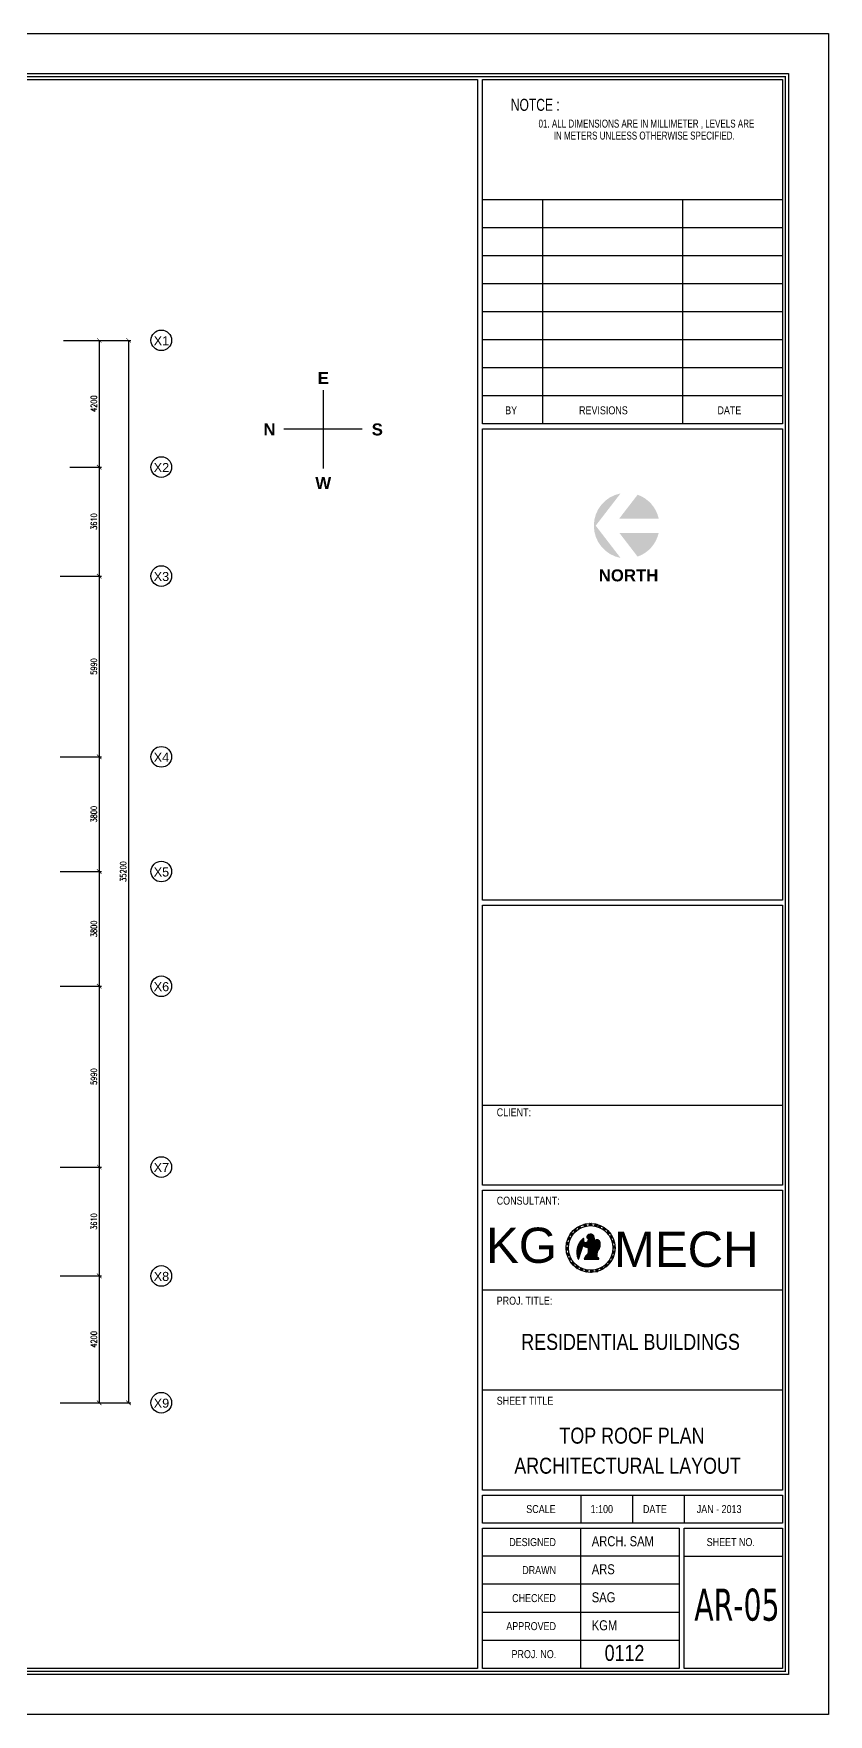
# Model space of a CAD drawing. Header units: millimetres. Extents: x -1288794 to 2153086, y -2701644 to -1428868.
# Drawn here: x 1852777 to 1879121, y -1518905 to -1463218 of the extents above; entities that cross this region are included whole.
import ezdxf
from ezdxf.enums import TextEntityAlignment as Align

# ---------------------------------------------------------------- set-up
doc = ezdxf.new("R2010")
doc.units = ezdxf.units.MM
doc.header["$LTSCALE"] = 100
doc.header["$PDMODE"] = 34
for name, color, linetype in [('A-ANNO-DIMS', 1, 'Continuous'), ('A-ANNO-SYMB', 33, 'Continuous'), ('A-ANNO-TEXT', 8, 'Continuous'), ('LOGO LINE', 7, 'Continuous'), ('LOGO1LINE', 7, 'Continuous'), ('LOGOHATCH02', 8, 'Continuous'), ('TEXT', 4, 'Continuous'), ('TEXTO', 140, 'Continuous')]:
    doc.layers.add(name, color=color, linetype=linetype)
doc.styles.add('ISTILO', font='sanss___.ttf', dxfattribs={"width": 0.8, "height": 400})
doc.styles.add('MKL', font='swisse.ttf')
doc.styles.add('ROMANS', font='romans.shx', dxfattribs={"width": 0.8})
doc.styles.add('SANSSERIF', font='sas_____.pfb')
doc.styles.add('SANSSERIFBOLD', font='sasb____.pfb')
doc.styles.add('STYLUS BT', font='stylu.ttf', dxfattribs={"width": 0.5})
doc.styles.add('TAHOMA', font='tahoma.ttf', dxfattribs={"width": 0.7})
doc.dimstyles.new('100 of DIM2', dxfattribs={"dimscale": 0, "dimtxt": 200, "dimasz": 150, "dimexe": 75, "dimexo": 200, "dimgap": 75, "dimtad": 1, "dimdec": 0, "dimrnd": 5, "dimzin": 0, "dimdsep": 46, "dimtxsty": 'ROMANS', "dimblk": 'ARCHTICK', "dimcen": 100, "dimclrd": 94, "dimclre": 94, "dimclrt": 2, "dimadec": 0, "dimazin": 0, "dimtfac": 1, "dimtdec": 0, "dimtofl": 0, "dimtmove": 2, "dimatfit": 3, "dimldrblk": 'OPEN90', "dimfxl": 75, "dimtolj": 1, "dimtzin": 0, "dimarcsym": 0})

# ---------------------------------------------------------------- blocks, each defined once
blk = doc.blocks.new('_ArchTick')
at = {"color": 0, "linetype": 'ByBlock', "const_width": 0.15}
blk.add_lwpolyline([(-0.5, -0.5), (0.5, 0.5)], dxfattribs=at)
blk = doc.blocks.new('*D677')
at = {"layer": 'A-ANNO-DIMS', "color": 94, "lineweight": -2, "ltscale": 3, "transparency": 16777216}
for p, q in [((1853768, -1473380), (1855998, -1473380)), ((1855923, -1473380), (1855923, -1508580)), ((1853768, -1508580), (1855998, -1508580))]:
    blk.add_line(p, q, dxfattribs=at)
at = {"layer": 'Defpoints', "color": 0, "ltscale": 3, "transparency": 16777216}
for p in [(1853568, -1473380), (1853568, -1508580), (1855923, -1508580)]:
    blk.add_point(p, dxfattribs=at)
at = {"layer": 'A-ANNO-DIMS', "color": 94, "lineweight": -2, "ltscale": 3, "transparency": 16777216, "xscale": 150, "yscale": 150, "zscale": 150}
for p, rotation in [((1855923, -1473380), 90), ((1855923, -1508580), 270)]:
    blk.add_blockref('_ArchTick', p, dxfattribs=dict(at, rotation=rotation))
at = {"layer": 'A-ANNO-DIMS', "color": 2, "ltscale": 3, "transparency": 16777216, "insert": (1855748, -1490980), "char_height": 200, "attachment_point": 5, "rotation": 90, "style": 'ROMANS'}
blk.add_mtext('\\A1;35200', dxfattribs=at)
blk = doc.blocks.new('_Open90')
at = {"color": 0, "linetype": 'ByBlock', "lineweight": -2}
for p, q in [((0, 0), (-1, 0)), ((-0.5, 0.5), (0, 0)), ((0, 0), (-0.5, -0.5))]:
    blk.add_line(p, q, dxfattribs=at)
blk = doc.blocks.new('*D678')
at = {"layer": 'A-ANNO-DIMS', "color": 94, "lineweight": -2, "ltscale": 3, "transparency": 16777216}
for p, q in [((1853973, -1473380), (1855026, -1473380)), ((1854951, -1473380), (1854951, -1477580)), ((1853973, -1477580), (1855026, -1477580))]:
    blk.add_line(p, q, dxfattribs=at)
at = {"layer": 'Defpoints', "color": 0, "ltscale": 3, "transparency": 16777216}
for p in [(1853773, -1473380), (1853773, -1477580), (1854951, -1477580)]:
    blk.add_point(p, dxfattribs=at)
at = {"layer": 'A-ANNO-DIMS', "color": 94, "lineweight": -2, "ltscale": 3, "transparency": 16777216, "xscale": 150, "yscale": 150, "zscale": 150}
for p, rotation in [((1854951, -1473380), 90), ((1854951, -1477580), 270)]:
    blk.add_blockref('_ArchTick', p, dxfattribs=dict(at, rotation=rotation))
at = {"layer": 'A-ANNO-DIMS', "color": 2, "ltscale": 3, "transparency": 16777216, "insert": (1854776, -1475480), "char_height": 200, "attachment_point": 5, "rotation": 90, "style": 'ROMANS'}
blk.add_mtext('\\A1;4200', dxfattribs=at)
blk = doc.blocks.new('*D679')
at = {"layer": 'A-ANNO-DIMS', "color": 94, "lineweight": -2, "ltscale": 3, "transparency": 16777216}
for p, q in [((1853973, -1477580), (1855026, -1477580)), ((1854951, -1477580), (1854951, -1481190)), ((1853659, -1481190), (1855026, -1481190))]:
    blk.add_line(p, q, dxfattribs=at)
at = {"layer": 'Defpoints', "color": 0, "ltscale": 3, "transparency": 16777216}
for p in [(1853773, -1477580), (1853459, -1481190), (1854951, -1481190)]:
    blk.add_point(p, dxfattribs=at)
at = {"layer": 'A-ANNO-DIMS', "color": 94, "lineweight": -2, "ltscale": 3, "transparency": 16777216, "xscale": 150, "yscale": 150, "zscale": 150}
for p, rotation in [((1854951, -1477580), 90), ((1854951, -1481190), 270)]:
    blk.add_blockref('_ArchTick', p, dxfattribs=dict(at, rotation=rotation))
at = {"layer": 'A-ANNO-DIMS', "color": 2, "ltscale": 3, "transparency": 16777216, "insert": (1854776, -1479385), "char_height": 200, "attachment_point": 5, "rotation": 90, "style": 'ROMANS'}
blk.add_mtext('\\A1;3610', dxfattribs=at)
blk = doc.blocks.new('*D680')
at = {"layer": 'A-ANNO-DIMS', "color": 94, "lineweight": -2, "ltscale": 3, "transparency": 16777216}
for p, q in [((1853659, -1481190), (1855026, -1481190)), ((1854951, -1481190), (1854951, -1487180)), ((1853659, -1487180), (1855026, -1487180))]:
    blk.add_line(p, q, dxfattribs=at)
at = {"layer": 'Defpoints', "color": 0, "ltscale": 3, "transparency": 16777216}
for p in [(1853459, -1481190), (1853459, -1487180), (1854951, -1487180)]:
    blk.add_point(p, dxfattribs=at)
at = {"layer": 'A-ANNO-DIMS', "color": 94, "lineweight": -2, "ltscale": 3, "transparency": 16777216, "xscale": 150, "yscale": 150, "zscale": 150}
for p, rotation in [((1854951, -1481190), 90), ((1854951, -1487180), 270)]:
    blk.add_blockref('_ArchTick', p, dxfattribs=dict(at, rotation=rotation))
at = {"layer": 'A-ANNO-DIMS', "color": 2, "ltscale": 3, "transparency": 16777216, "insert": (1854776, -1484185), "char_height": 200, "attachment_point": 5, "rotation": 90, "style": 'ROMANS'}
blk.add_mtext('\\A1;5990', dxfattribs=at)
blk = doc.blocks.new('*D681')
at = {"layer": 'A-ANNO-DIMS', "color": 94, "lineweight": -2, "ltscale": 3, "transparency": 16777216}
for p, q in [((1853659, -1487180), (1855026, -1487180)), ((1854951, -1487180), (1854951, -1490980)), ((1853659, -1490980), (1855026, -1490980))]:
    blk.add_line(p, q, dxfattribs=at)
at = {"layer": 'Defpoints', "color": 0, "ltscale": 3, "transparency": 16777216}
for p in [(1853459, -1487180), (1853459, -1490980), (1854951, -1490980)]:
    blk.add_point(p, dxfattribs=at)
at = {"layer": 'A-ANNO-DIMS', "color": 94, "lineweight": -2, "ltscale": 3, "transparency": 16777216, "xscale": 150, "yscale": 150, "zscale": 150}
for p, rotation in [((1854951, -1487180), 90), ((1854951, -1490980), 270)]:
    blk.add_blockref('_ArchTick', p, dxfattribs=dict(at, rotation=rotation))
at = {"layer": 'A-ANNO-DIMS', "color": 2, "ltscale": 3, "transparency": 16777216, "insert": (1854776, -1489080), "char_height": 200, "attachment_point": 5, "rotation": 90, "style": 'ROMANS'}
blk.add_mtext('\\A1;3800', dxfattribs=at)
blk = doc.blocks.new('*D682')
at = {"layer": 'A-ANNO-DIMS', "color": 94, "lineweight": -2, "ltscale": 3, "transparency": 16777216}
for p, q in [((1853659, -1490980), (1855026, -1490980)), ((1854951, -1490980), (1854951, -1494780)), ((1853659, -1494780), (1855026, -1494780))]:
    blk.add_line(p, q, dxfattribs=at)
at = {"layer": 'Defpoints', "color": 0, "ltscale": 3, "transparency": 16777216}
for p in [(1853459, -1490980), (1853459, -1494780), (1854951, -1494780)]:
    blk.add_point(p, dxfattribs=at)
at = {"layer": 'A-ANNO-DIMS', "color": 94, "lineweight": -2, "ltscale": 3, "transparency": 16777216, "xscale": 150, "yscale": 150, "zscale": 150}
for p, rotation in [((1854951, -1490980), 90), ((1854951, -1494780), 270)]:
    blk.add_blockref('_ArchTick', p, dxfattribs=dict(at, rotation=rotation))
at = {"layer": 'A-ANNO-DIMS', "color": 2, "ltscale": 3, "transparency": 16777216, "insert": (1854776, -1492880), "char_height": 200, "attachment_point": 5, "rotation": 90, "style": 'ROMANS'}
blk.add_mtext('\\A1;3800', dxfattribs=at)
blk = doc.blocks.new('*D683')
at = {"layer": 'A-ANNO-DIMS', "color": 94, "lineweight": -2, "ltscale": 3, "transparency": 16777216}
for p, q in [((1853659, -1494780), (1855026, -1494780)), ((1854951, -1494780), (1854951, -1500770)), ((1853659, -1500770), (1855026, -1500770))]:
    blk.add_line(p, q, dxfattribs=at)
at = {"layer": 'Defpoints', "color": 0, "ltscale": 3, "transparency": 16777216}
for p in [(1853459, -1494780), (1853459, -1500770), (1854951, -1500770)]:
    blk.add_point(p, dxfattribs=at)
at = {"layer": 'A-ANNO-DIMS', "color": 94, "lineweight": -2, "ltscale": 3, "transparency": 16777216, "xscale": 150, "yscale": 150, "zscale": 150}
for p, rotation in [((1854951, -1494780), 90), ((1854951, -1500770), 270)]:
    blk.add_blockref('_ArchTick', p, dxfattribs=dict(at, rotation=rotation))
at = {"layer": 'A-ANNO-DIMS', "color": 2, "ltscale": 3, "transparency": 16777216, "insert": (1854776, -1497775), "char_height": 200, "attachment_point": 5, "rotation": 90, "style": 'ROMANS'}
blk.add_mtext('\\A1;5990', dxfattribs=at)
blk = doc.blocks.new('*D684')
at = {"layer": 'A-ANNO-DIMS', "color": 94, "lineweight": -2, "ltscale": 3, "transparency": 16777216}
for p, q in [((1853659, -1500770), (1855026, -1500770)), ((1854951, -1500770), (1854951, -1504380)), ((1853659, -1504380), (1855026, -1504380))]:
    blk.add_line(p, q, dxfattribs=at)
at = {"layer": 'Defpoints', "color": 0, "ltscale": 3, "transparency": 16777216}
for p in [(1853459, -1500770), (1853459, -1504380), (1854951, -1504380)]:
    blk.add_point(p, dxfattribs=at)
at = {"layer": 'A-ANNO-DIMS', "color": 94, "lineweight": -2, "ltscale": 3, "transparency": 16777216, "xscale": 150, "yscale": 150, "zscale": 150}
for p, rotation in [((1854951, -1500770), 90), ((1854951, -1504380), 270)]:
    blk.add_blockref('_ArchTick', p, dxfattribs=dict(at, rotation=rotation))
at = {"layer": 'A-ANNO-DIMS', "color": 2, "ltscale": 3, "transparency": 16777216, "insert": (1854776, -1502575), "char_height": 200, "attachment_point": 5, "rotation": 90, "style": 'ROMANS'}
blk.add_mtext('\\A1;3610', dxfattribs=at)
blk = doc.blocks.new('*D685')
at = {"layer": 'A-ANNO-DIMS', "color": 94, "lineweight": -2, "ltscale": 3, "transparency": 16777216}
for p, q in [((1853659, -1504380), (1855026, -1504380)), ((1854951, -1504380), (1854951, -1508580)), ((1853659, -1508580), (1855026, -1508580))]:
    blk.add_line(p, q, dxfattribs=at)
at = {"layer": 'Defpoints', "color": 0, "ltscale": 3, "transparency": 16777216}
for p in [(1853459, -1504380), (1853459, -1508580), (1854951, -1508580)]:
    blk.add_point(p, dxfattribs=at)
at = {"layer": 'A-ANNO-DIMS', "color": 94, "lineweight": -2, "ltscale": 3, "transparency": 16777216, "xscale": 150, "yscale": 150, "zscale": 150}
for p, rotation in [((1854951, -1504380), 90), ((1854951, -1508580), 270)]:
    blk.add_blockref('_ArchTick', p, dxfattribs=dict(at, rotation=rotation))
at = {"layer": 'A-ANNO-DIMS', "color": 2, "ltscale": 3, "transparency": 16777216, "insert": (1854776, -1506480), "char_height": 200, "attachment_point": 5, "rotation": 90, "style": 'ROMANS'}
blk.add_mtext('\\A1;4200', dxfattribs=at)

msp = doc.modelspace()

# ---------------------------------------------------------------- hatches: boundary and pattern name
h = msp.add_hatch()
h.set_pattern_fill('ANSI36', color=6, scale=36.666455, angle=51.42857, style=0)
h.set_pattern_definition([(96.42857, (1872903.143, -1505889.902), (-5.452531, 7.4571865), [11.458267, -2.291653, 0, -2.291653])])
h.paths.add_polyline_path([(1870604.8, -1502944.8, 0.0225273), (1870561.9, -1503003.9), (1870619.5, -1503049.8, -0.0247745), (1870662.2, -1502990.5)])
h = msp.add_hatch()
h.set_pattern_fill('ANSI36', color=6, scale=36.666455, angle=38.57143, style=0)
h.set_pattern_definition([(83.57143, (1872318.601, -1506199.058), (-3.656445, 8.4835216), [11.458267, -2.291653, 0, -2.291653])])
h.paths.add_polyline_path([(1870733.3, -1502816.4, 0.0225273), (1870678.3, -1502864.5), (1870724.2, -1502922, -0.0247745), (1870779, -1502873.7)])
h = msp.add_hatch()
h.set_pattern_fill('ANSI31', color=6, scale=36.45, style=0)
h.set_pattern_definition([(45, (1870655.4054, -1505719.8445), (-3.221755, 3.221755), [])])
h.paths.add_polyline_path([(1871162.1, -1503624.1, 0.1070133), (1871027.4, -1503824.2), (1871508.9, -1503824.2, 0.3835303), (1871515.9, -1503817.9, 0.674478), (1871459.2, -1503787.6), (1871443.7, -1503743.6, -0.1268388), (1871469.3, -1503558.6, 0.2280769), (1871556.1, -1503277.5, 0.6975506), (1871376, -1503217.2, 0.0308659), (1871356.1, -1503083.5, 0.880226), (1871110, -1503114.7), (1871132, -1503114.1, -1.0270626), (1871019.3, -1503247.4), (1871019.3, -1503158.3, 0.3506469), (1871000.9, -1503135.3, 0.2389572), (1870992.6, -1503137.4, 0.3170491), (1870826.3, -1503816.1, 0.7037758), (1870835.2, -1503815.8), (1870983.1, -1503361.6, 0.26839), (1871151.2, -1503428.6, -0.1721045)])
h = msp.add_hatch()
h.set_pattern_fill('ANSI36', color=6, scale=36.666455, angle=25.71429, style=0)
h.set_pattern_definition([(70.71429, (1871679.9215, -1506370.39), (-1.677009, 9.0844575), [11.458267, -2.291653, 0, -2.291653])])
h.paths.add_polyline_path([(1870887, -1502719.8, 0.0225273), (1870822.7, -1502754.4), (1870854.7, -1502820.8, -0.0247745), (1870918.9, -1502785.8)])
h = msp.add_hatch()
h.set_pattern_fill('ANSI36', color=6, scale=36.666455, angle=167.14286, style=0)
h.set_pattern_definition([(212.14286, (1872671.9533, -1500903.8235), (-4.352928, -8.148113), [11.458267, -2.291653, 0, -2.291653])])
h.paths.add_polyline_path([(1871015.7, -1502670.9, -0.0225273), (1871087.6, -1502657.9), (1871104, -1502729.7, 0.0247745), (1871032, -1502742.4)])
h = msp.add_hatch()
h.set_pattern_fill('ANSI36', color=6, scale=36.666455, angle=180, style=0)
h.set_pattern_definition([(225, (1872073.423, -1500628.45), (-2.4306655, -8.91244), [11.458267, -2.291653, 0, -2.291653])])
h.paths.add_polyline_path([(1871203.8, -1502639.4, -0.0225273), (1871276.8, -1502642.7), (1871276.8, -1502716.4, 0.0247745), (1871203.8, -1502712.8)])
h = msp.add_hatch()
h.set_pattern_fill('ANSI36', color=6, scale=36.666455, angle=-167.14286, style=0)
h.set_pattern_definition([(237.85714, (1871430.463, -1500498.6473), (-0.386519, -9.229861), [11.458267, -2.291653, 0, -2.291653])])
h.paths.add_polyline_path([(1871391.1, -1502652.7, -0.0225273), (1871461.5, -1502672.2), (1871445.1, -1502744, 0.0247745), (1871374.8, -1502724.2)])
h = msp.add_hatch()
h.set_pattern_fill('ANSI36', color=6, scale=36.666455, angle=-25.71429, style=0)
h.set_pattern_definition([(19.28571, (1869231.0343, -1505615.7856), (6.056917, 6.975205), [11.458267, -2.291653, 0, -2.291653])])
h.paths.add_polyline_path([(1871590.9, -1502719.8, 0.0225273), (1871523.7, -1502691.1), (1871491.7, -1502757.4, -0.0247745), (1871559, -1502785.8)])
h = msp.add_hatch()
h.set_pattern_fill('ANSI36', color=6, scale=36.666455, angle=-38.57143, style=0)
h.set_pattern_definition([(6.42857, (1868799.5567, -1505114.6933), (7.4571865, 5.452531), [11.458267, -2.291653, 0, -2.291653])])
h.paths.add_polyline_path([(1871744.6, -1502816.4, 0.0225273), (1871685.5, -1502773.5), (1871639.6, -1502831.1, -0.0247745), (1871698.9, -1502873.7)])
h = msp.add_hatch()
h.set_pattern_fill('ANSI36', color=6, scale=36.666455, angle=-51.42857, style=0)
h.set_pattern_definition([(353.57143, (1868490.4006, -1504530.1516), (8.4835216, 3.656445), [11.458267, -2.291653, 0, -2.291653])])
h.paths.add_polyline_path([(1871873.1, -1502944.8, 0.0225273), (1871825, -1502889.8), (1871767.4, -1502935.7, -0.0247745), (1871815.7, -1502990.5)])
h = msp.add_hatch()
h.set_pattern_fill('ANSI36', color=6, scale=36.666455, angle=90, style=0)
h.set_pattern_definition([(135, (1874061.009, -1504320.0977), (-8.9124403, 2.4306655), [11.458267, -2.291653, 0, -2.291653])])
h.paths.add_polyline_path([(1870427.9, -1503450.5, 0.0225273), (1870431.2, -1503523.5), (1870504.8, -1503523.5, -0.0247745), (1870501.2, -1503450.5)])
h = msp.add_hatch()
h.set_pattern_fill('ANSI36', color=6, scale=36.666455, angle=77.14286, style=0)
h.set_pattern_definition([(122.14286, (1873796.7513, -1504926.2614), (-8.148113, 4.352928), [11.458267, -2.291653, 0, -2.291653])])
h.paths.add_polyline_path([(1870448.2, -1503270, 0.0225273), (1870435.2, -1503341.9), (1870507, -1503358.3, -0.0247745), (1870519.7, -1503286.3)])
h = msp.add_hatch()
h.set_pattern_fill('ANSI36', color=6, scale=36.666455, angle=64.28571, style=0)
h.set_pattern_definition([(109.28571, (1873404.2352, -1505458.4245), (-6.975205, 6.056917), [11.458267, -2.291653, 0, -2.291653])])
h.paths.add_polyline_path([(1870508.2, -1503098.6, 0.0225273), (1870479.5, -1503165.8), (1870545.9, -1503197.7, -0.0247745), (1870574.3, -1503130.4)])
h = msp.add_hatch()
h.set_pattern_fill('ANSI36', color=6, scale=36.666455, angle=-64.28571, style=0)
h.set_pattern_definition([(340.71429, (1868319.0686, -1503891.472), (9.0844575, 1.677009), [11.458267, -2.291653, 0, -2.291653])])
h.paths.add_polyline_path([(1871969.7, -1503098.6, 0.0225273), (1871935.1, -1503034.3), (1871868.7, -1503066.2, -0.0247745), (1871903.6, -1503130.4)])
h = msp.add_hatch()
h.set_pattern_fill('ANSI36', color=6, scale=36.666455, angle=-77.14286, style=0)
h.set_pattern_definition([(327.85714, (1868294.1517, -1503230.68), (9.229861, -0.386519), [11.458267, -2.291653, 0, -2.291653])])
h.paths.add_polyline_path([(1872029.7, -1503270, 0.0225273), (1872010.2, -1503199.6), (1871938.4, -1503216, -0.0247745), (1871958.2, -1503286.3)])
h = msp.add_hatch()
h.set_pattern_fill('ANSI36', color=6, scale=36.666455, angle=-102.85714, style=0)
h.set_pattern_definition([(302.14286, (1868681.157, -1501974.7478), (8.148113, -4.352928), [11.458267, -2.291653, 0, -2.291653])])
h.paths.add_polyline_path([(1872029.7, -1503631, 0.0225273), (1872042.7, -1503559.1), (1871970.9, -1503542.7, -0.0247745), (1871958.2, -1503614.7)])
h = msp.add_hatch()
h.set_pattern_fill('ANSI36', color=6, scale=36.666455, angle=-90, style=0)
h.set_pattern_definition([(315, (1868416.8996, -1502580.9115), (8.9124403, -2.4306655), [11.458267, -2.291653, 0, -2.291653])])
h.paths.add_polyline_path([(1872050, -1503450.5, 0.0225273), (1872046.7, -1503377.5), (1871973.1, -1503377.5, -0.0247745), (1871976.7, -1503450.5)])
h = msp.add_hatch()
h.set_pattern_fill('ANSI36', color=6, scale=36.666455, angle=102.85714, style=0)
h.set_pattern_definition([(147.85714, (1874183.7567, -1503670.329), (-9.229861, 0.386519), [11.458267, -2.291653, 0, -2.291653])])
h.paths.add_polyline_path([(1870448.2, -1503631, 0.0225273), (1870467.7, -1503701.4), (1870539.5, -1503685, -0.0247745), (1870519.7, -1503614.7)])
h = msp.add_hatch()
h.set_pattern_fill('ANSI36', color=6, scale=36.666455, angle=115.71429, style=0)
h.set_pattern_definition([(160.71429, (1874158.84, -1503009.5373), (-9.0844575, -1.677009), [11.458267, -2.291653, 0, -2.291653])])
h.paths.add_polyline_path([(1870508.2, -1503802.4, 0.0225273), (1870542.8, -1503866.7), (1870609.2, -1503834.8, -0.0247745), (1870574.3, -1503770.6)])
h = msp.add_hatch()
h.set_pattern_fill('ANSI36', color=6, scale=36.666455, angle=128.57143, style=0)
h.set_pattern_definition([(173.57143, (1873987.5078, -1502370.8576), (-8.4835216, -3.656445), [11.458267, -2.291653, 0, -2.291653])])
h.paths.add_polyline_path([(1870604.8, -1503956.2, 0.0225273), (1870652.9, -1504011.2), (1870710.5, -1503965.3, -0.0247745), (1870662.2, -1503910.5)])
h = msp.add_hatch()
h.set_pattern_fill('ANSI36', color=6, scale=36.666455, angle=141.42857, style=0)
h.set_pattern_definition([(186.42857, (1873678.3517, -1501786.316), (-7.4571865, -5.452531), [11.458267, -2.291653, 0, -2.291653])])
h.paths.add_polyline_path([(1870733.3, -1504084.6, 0.0225273), (1870792.4, -1504127.5), (1870838.3, -1504070, -0.0247745), (1870779, -1504027.3)])
h = msp.add_hatch()
h.set_pattern_fill('ANSI36', color=6, scale=36.666455, angle=154.28571, style=0)
h.set_pattern_definition([(199.28571, (1873246.874, -1501285.2235), (-6.056917, -6.975205), [11.458267, -2.291653, 0, -2.291653])])
h.paths.add_polyline_path([(1870887, -1504181.2, 0.0225273), (1870954.2, -1504209.9), (1870986.2, -1504143.6, -0.0247745), (1870918.9, -1504115.2)])
h = msp.add_hatch()
h.set_pattern_fill('ANSI36', color=6, scale=36.666455, angle=-154.28571, style=0)
h.set_pattern_definition([(250.71429, (1870797.987, -1500530.619), (1.677009, -9.0844575), [11.458267, -2.291653, 0, -2.291653])])
h.paths.add_polyline_path([(1871590.9, -1504181.2, 0.0225273), (1871655.2, -1504146.6), (1871623.2, -1504080.3, -0.0247745), (1871559, -1504115.2)])
h = msp.add_hatch()
h.set_pattern_fill('ANSI36', color=6, scale=36.666455, angle=-141.42857, style=0)
h.set_pattern_definition([(263.57143, (1870159.307, -1500701.951), (3.656445, -8.4835216), [11.458267, -2.291653, 0, -2.291653])])
h.paths.add_polyline_path([(1871744.6, -1504084.6, 0.0225273), (1871799.6, -1504036.6), (1871753.7, -1503979, -0.0247745), (1871698.9, -1504027.3)])
h = msp.add_hatch()
h.set_pattern_fill('ANSI36', color=6, scale=36.666455, angle=-128.57143, style=0)
h.set_pattern_definition([(276.42857, (1869574.7655, -1501011.107), (5.452531, -7.4571865), [11.458267, -2.291653, 0, -2.291653])])
h.paths.add_polyline_path([(1871873.1, -1503956.2, 0.0225273), (1871916, -1503897.1), (1871858.4, -1503851.2, -0.0247745), (1871815.7, -1503910.5)])
h = msp.add_hatch()
h.set_pattern_fill('ANSI36', color=6, scale=36.666455, angle=-115.71429, style=0)
h.set_pattern_definition([(289.28571, (1869073.673, -1501442.5847), (6.975205, -6.056917), [11.458267, -2.291653, 0, -2.291653])])
h.paths.add_polyline_path([(1871969.7, -1503802.4, 0.0225273), (1871998.4, -1503735.2), (1871932, -1503703.3, -0.0247745), (1871903.6, -1503770.6)])
h = msp.add_hatch()
h.set_pattern_fill('ANSI36', color=6, scale=36.666455, angle=167.14286, style=0)
h.set_pattern_definition([(212.14286, (1872714.711, -1500892.7074), (-4.352928, -8.148113), [11.458267, -2.291653, 0, -2.291653])])
h.paths.add_polyline_path([(1871058.5, -1504241.2, 0.0225273), (1871130.4, -1504254.3), (1871146.7, -1504182.5, -0.0247745), (1871074.8, -1504169.7)])
h = msp.add_hatch()
h.set_pattern_fill('ANSI36', color=6, scale=36.666455, angle=180, style=0)
h.set_pattern_definition([(225, (1872108.5473, -1500628.45), (-2.4306655, -8.9124403), [11.458267, -2.291653, 0, -2.291653])])
h.paths.add_polyline_path([(1871239, -1504261.6, 0.0225273), (1871311.9, -1504258.3), (1871311.9, -1504184.6, -0.0247745), (1871239, -1504188.2)])
h = msp.add_hatch()
h.set_pattern_fill('ANSI36', color=6, scale=36.666455, angle=-167.14286, style=0)
h.set_pattern_definition([(237.85714, (1871458.7785, -1500505.702), (-0.386519, -9.229861), [11.458267, -2.291653, 0, -2.291653])])
h.paths.add_polyline_path([(1871419.4, -1504241.2, 0.0225273), (1871489.8, -1504221.8), (1871473.5, -1504150, -0.0247745), (1871403.1, -1504169.7)])
at = {"layer": 'LOGOHATCH02'}
h = msp.add_hatch(color=30, dxfattribs=at)
h.paths.add_polyline_path([(1872232.5, -1478451.4, 0.8284598), (1872232.5, -1480589.7), (1871408.6, -1479520.6)])
h.paths.add_polyline_path([(1872798.1, -1478494.9), (1872190.6, -1479283.3), (1873496.8, -1479283.3, 0.2581572)])
h.paths.add_polyline_path([(1873496.8, -1479757.9), (1872190.6, -1479757.9), (1872798.1, -1480546.3, 0.2581572)])

# ---------------------------------------------------------------- linework, layer by layer
for p, q in [((1862372.8, -1475029.1), (1862372.8, -1477624.4)), ((1863670.4, -1476326.8), (1861075.1, -1476326.8))]:
    msp.add_line(p, q)
at = {"color": 6}
for p, q in [((1870619.5, -1503049.8), (1870562.2, -1503004.1)), ((1870619.5, -1503049.8), (1870562.2, -1503004.1)), ((1870662.2, -1502990.5), (1870604.8, -1502944.8)), ((1870662.2, -1502990.5), (1870604.8, -1502944.8)), ((1870724.2, -1502922), (1870678.5, -1502864.7)), ((1870724.2, -1502922), (1870678.5, -1502864.7)), ((1870779, -1502873.7), (1870733.3, -1502816.4)), ((1870779, -1502873.7), (1870733.3, -1502816.4)), ((1870854.7, -1502820.8), (1870822.9, -1502754.7)), ((1870854.7, -1502820.8), (1870822.9, -1502754.7)), ((1870918.9, -1502785.8), (1870887, -1502719.8)), ((1870918.9, -1502785.8), (1870887, -1502719.8)), ((1871032, -1502742.4), (1871015.7, -1502670.9)), ((1871032, -1502742.4), (1871015.7, -1502670.9)), ((1871104, -1502729.7), (1871087.7, -1502658.2)), ((1871203.8, -1502712.8), (1871203.8, -1502639.4)), ((1871203.8, -1502712.8), (1871203.8, -1502639.4)), ((1871276.8, -1502716.4), (1871276.8, -1502643.1)), ((1871276.8, -1502716.4), (1871276.8, -1502643.1)), ((1871374.8, -1502724.2), (1871391.1, -1502652.7)), ((1871374.8, -1502724.2), (1871391.1, -1502652.7)), ((1871445.1, -1502744), (1871461.5, -1502672.5)), ((1871445.1, -1502744), (1871461.5, -1502672.5)), ((1871559, -1502785.8), (1871590.9, -1502719.8)), ((1871559, -1502785.8), (1871590.9, -1502719.8)), ((1871639.6, -1502831.1), (1871685.3, -1502773.7)), ((1871639.6, -1502831.1), (1871685.3, -1502773.7)), ((1871698.9, -1502873.7), (1871744.6, -1502816.4)), ((1871698.9, -1502873.7), (1871744.6, -1502816.4)), ((1871767.4, -1502935.7), (1871824.7, -1502890)), ((1871767.4, -1502935.7), (1871824.7, -1502890)), ((1871815.7, -1502990.5), (1871873.1, -1502944.8)), ((1871815.7, -1502990.5), (1871873.1, -1502944.8)), ((1870501.2, -1503450.5), (1870427.9, -1503450.5)), ((1870501.2, -1503450.5), (1870427.9, -1503450.5)), ((1870504.8, -1503523.5), (1870431.5, -1503523.5)), ((1870504.8, -1503523.5), (1870431.5, -1503523.5)), ((1870507, -1503358.3), (1870435.5, -1503342)), ((1870507, -1503358.3), (1870435.5, -1503342)), ((1870519.7, -1503286.3), (1870448.2, -1503270)), ((1870519.7, -1503286.3), (1870448.2, -1503270)), ((1870545.9, -1503197.7), (1870479.8, -1503165.9)), ((1870545.9, -1503197.7), (1870479.8, -1503165.9)), ((1870574.3, -1503130.4), (1870508.2, -1503098.6)), ((1870574.3, -1503130.4), (1870508.2, -1503098.6)), ((1870983.1, -1503361.6), (1870835.2, -1503815.8)), ((1871019.3, -1503247.4), (1871019.3, -1503158.3)), ((1871110, -1503114.7), (1871132, -1503114.1)), ((1871868.7, -1503066.2), (1871934.8, -1503034.4)), ((1871868.7, -1503066.2), (1871934.8, -1503034.4)), ((1871903.6, -1503130.4), (1871969.7, -1503098.6)), ((1871903.6, -1503130.4), (1871969.7, -1503098.6)), ((1871938.4, -1503216), (1872009.9, -1503199.7)), ((1871938.4, -1503216), (1872009.9, -1503199.7)), ((1871958.2, -1503286.3), (1872029.7, -1503270)), ((1871958.2, -1503286.3), (1872029.7, -1503270)), ((1871970.9, -1503542.7), (1872042.4, -1503559)), ((1871970.9, -1503542.7), (1872042.4, -1503559)), ((1871973.1, -1503377.5), (1872046.4, -1503377.5)), ((1871973.1, -1503377.5), (1872046.4, -1503377.5)), ((1871976.7, -1503450.5), (1872050, -1503450.5)), ((1871976.7, -1503450.5), (1872050, -1503450.5)), ((1870519.7, -1503614.7), (1870448.2, -1503631)), ((1870519.7, -1503614.7), (1870448.2, -1503631)), ((1870539.5, -1503685), (1870468, -1503701.3)), ((1870539.5, -1503685), (1870468, -1503701.3)), ((1870574.3, -1503770.6), (1870508.2, -1503802.4)), ((1870574.3, -1503770.6), (1870508.2, -1503802.4)), ((1870609.2, -1503834.8), (1870543.1, -1503866.6)), ((1870609.2, -1503834.8), (1870543.1, -1503866.6)), ((1870662.2, -1503910.5), (1870604.8, -1503956.2)), ((1870662.2, -1503910.5), (1870604.8, -1503956.2)), ((1870710.5, -1503965.3), (1870653.2, -1504011)), ((1870710.5, -1503965.3), (1870653.2, -1504011)), ((1870779, -1504027.3), (1870733.3, -1504084.6)), ((1870779, -1504027.3), (1870733.3, -1504084.6)), ((1870838.3, -1504070), (1870792.6, -1504127.3)), ((1870838.3, -1504070), (1870792.6, -1504127.3)), ((1870918.9, -1504115.2), (1870887, -1504181.2)), ((1870918.9, -1504115.2), (1870887, -1504181.2)), ((1871027.4, -1503824.2), (1871508.9, -1503824.2)), ((1871443.7, -1503743.6), (1871459.2, -1503787.6)), ((1871559, -1504115.2), (1871590.9, -1504181.2)), ((1871559, -1504115.2), (1871590.9, -1504181.2)), ((1871623.2, -1504080.3), (1871655, -1504146.3)), ((1871623.2, -1504080.3), (1871655, -1504146.3)), ((1871698.9, -1504027.3), (1871744.6, -1504084.6)), ((1871698.9, -1504027.3), (1871744.6, -1504084.6)), ((1871753.7, -1503979), (1871799.4, -1504036.3)), ((1871753.7, -1503979), (1871799.4, -1504036.3)), ((1871815.7, -1503910.5), (1871873.1, -1503956.2)), ((1871815.7, -1503910.5), (1871873.1, -1503956.2)), ((1871858.4, -1503851.2), (1871915.7, -1503896.9)), ((1871858.4, -1503851.2), (1871915.7, -1503896.9)), ((1871903.6, -1503770.6), (1871969.7, -1503802.4)), ((1871903.6, -1503770.6), (1871969.7, -1503802.4)), ((1871932, -1503703.3), (1871998.1, -1503735.1)), ((1871932, -1503703.3), (1871998.1, -1503735.1)), ((1871958.2, -1503614.7), (1872029.7, -1503631)), ((1871958.2, -1503614.7), (1872029.7, -1503631)), ((1870986.2, -1504143.6), (1870954.4, -1504209.7)), ((1870986.2, -1504143.6), (1870954.4, -1504209.7)), ((1871074.8, -1504169.7), (1871058.5, -1504241.2)), ((1871074.8, -1504169.7), (1871058.5, -1504241.2)), ((1871146.7, -1504182.5), (1871130.4, -1504253.9)), ((1871146.7, -1504182.5), (1871130.4, -1504253.9)), ((1871239, -1504188.2), (1871239, -1504261.6)), ((1871239, -1504188.2), (1871239, -1504261.6)), ((1871311.9, -1504184.6), (1871311.9, -1504258)), ((1871311.9, -1504184.6), (1871311.9, -1504258)), ((1871403.1, -1504169.7), (1871419.4, -1504241.2)), ((1871403.1, -1504169.7), (1871419.4, -1504241.2)), ((1871473.5, -1504150), (1871489.8, -1504221.5)), ((1871473.5, -1504150), (1871489.8, -1504221.5))]:
    msp.add_line(p, q, dxfattribs=at)
for radius in [811.1, 737.7]:
    msp.add_circle((1871239, -1503450.5), radius, dxfattribs=at)
for centre, radius, start, end in [((1871235.1, -1503114.9), 125, 8.86708, 179.93696), ((1871390.8, -1503594.7), 606.4, 131.04915, 201.41384), ((1871125.1, -1503249.8), 180.7, 218.21967, 278.31391), ((1870998.8, -1503144.5), 9.44, 77.29223, 131.04915), ((1870995.7, -1503158.3), 23.6, 0, 77.29223), ((1871077.4, -1503182.2), 87.3, 228.24948, 51.30904), ((1870881.1, -1503541.7), 292.9, 343.66509, 22.72588), ((1870284.6, -1503311.5), 1095.5, 4.94242, 12.01413), ((1871454.9, -1503280.5), 101.2, 1.6654, 141.2563), ((1871815.3, -1503700.8), 374.1, 157.66136, 186.57627), ((1871220.6, -1503327.9), 339.2, 317.14623, 8.5385), ((1870830.7, -1503814.3), 4.72, 201.41384, 341.96166), ((1871557, -1504035.3), 570.1, 133.83872, 158.27138), ((1871481.4, -1503814.2), 34.7, 353.93332, 129.92852), ((1871508.9, -1503817.1), 7.08, 270, 353.93332)]:
    msp.add_arc(centre, radius, start, end, dxfattribs=at)
at = {"layer": 'A-ANNO-SYMB', "ltscale": 3}
for centre in [(1857009.8, -1473379.9), (1857009.8, -1477579.9), (1857009.8, -1481189.9), (1857009.8, -1487179.9), (1857009.8, -1490979.9), (1857009.8, -1494779.9), (1857009.8, -1500769.9), (1857009.8, -1504379.9), (1857009.8, -1508579.9)]:
    msp.add_circle(centre, 342.2, dxfattribs=at)
at = {"layer": 'LOGO LINE'}
msp.add_line((1867652.6, -1498718.4), (1877596.8, -1498718.4), dxfattribs=at)
msp.add_lwpolyline([(1879121.4, -1518905.1), (1800363.4, -1518905.1), (1800363.4, -1463217.6), (1879121.4, -1463217.6)], close=True, dxfattribs=at)
at = {"layer": 'LOGO1LINE'}
for p, q in [((1877596.8, -1468720.1), (1867652.6, -1468720.1)), ((1869641.4, -1468720.1), (1869641.4, -1476145.1)), ((1874282, -1468720.1), (1874282, -1476145.1)), ((1877596.8, -1469648.2), (1867652.6, -1469648.2)), ((1877596.8, -1470576.3), (1867652.6, -1470576.3)), ((1877596.8, -1471504.4), (1867652.6, -1471504.4)), ((1877596.8, -1472432.6), (1867652.6, -1472432.6)), ((1877596.8, -1473360.7), (1867652.6, -1473360.7)), ((1877596.8, -1474288.8), (1867652.6, -1474288.8)), ((1877596.8, -1475216.9), (1867652.6, -1475216.9)), ((1877596.8, -1504850.6), (1867652.6, -1504850.6)), ((1877596.8, -1508165.4), (1867652.6, -1508165.4)), ((1870913.6, -1511645.8), (1870913.6, -1512574)), ((1872627, -1511645.8), (1872627, -1512574)), ((1874340.4, -1511645.8), (1874340.4, -1512574)), ((1870913.6, -1517380.3), (1870913.6, -1512739.7)), ((1874174.6, -1513667.8), (1867652.6, -1513667.8)), ((1874340.4, -1513667.8), (1877596.8, -1513667.8)), ((1870913.6, -1514596), (1867652.6, -1514596)), ((1874174.6, -1514596), (1870913.6, -1514596)), ((1874174.6, -1515524.1), (1867652.6, -1515524.1)), ((1874174.6, -1516452.2), (1867652.6, -1516452.2))]:
    msp.add_line(p, q, dxfattribs=at)
for points in [[(1877795.5, -1517579.2), (1801689.3, -1517579.2), (1801689.3, -1464543.5), (1877795.5, -1464543.5)], [(1867486.8, -1517380.3), (1801888.2, -1517380.3), (1801888.2, -1464742.4), (1867486.8, -1464742.4)], [(1877596.8, -1476145.1), (1867652.6, -1476145.1), (1867652.6, -1464742.4), (1877596.8, -1464742.4)], [(1877596.8, -1491923.2), (1867652.6, -1491923.2), (1867652.6, -1476310.8), (1877596.8, -1476310.8)], [(1877596.8, -1501370.2), (1867652.6, -1501370.2), (1867652.6, -1492088.9), (1877596.8, -1492088.9)], [(1877596.8, -1511480.1), (1867652.6, -1511480.1), (1867652.6, -1501535.9), (1877596.8, -1501535.9)], [(1877596.8, -1512574), (1867652.6, -1512574), (1867652.6, -1511645.8), (1877596.8, -1511645.8)], [(1874174.6, -1517380.3), (1867652.6, -1517380.3), (1867652.6, -1512739.7), (1874174.6, -1512739.7)], [(1877596.8, -1517380.3), (1874340.4, -1517380.3), (1874340.4, -1512739.7), (1877596.8, -1512739.7)]]:
    msp.add_lwpolyline(points, close=True, dxfattribs=at)
at = {"layer": 'LOGO1LINE', "const_width": 39.8}
msp.add_lwpolyline([(1877696.1, -1517479.8), (1801788.7, -1517479.8), (1801788.7, -1464642.9), (1877696.1, -1464642.9)], close=True, dxfattribs=at)

# ---------------------------------------------------------------- texts
at = {"color": 6, "style": 'MKL'}
for s, p in [('KG', (1867771.3, -1503945)), ('MECH', (1872011.7, -1504077.9))]:
    msp.add_text(s, height=1166.4, dxfattribs=at).set_placement(p)
at = {"layer": 'A-ANNO-TEXT', "style": 'SANSSERIF'}
for s, p in [('X1', (1857014.4, -1473544.5)), ('X2', (1857014.4, -1477744.5)), ('X3', (1857014.4, -1481354.5)), ('X4', (1857014.4, -1487344.5)), ('X5', (1857014.4, -1491144.5)), ('X6', (1857014.4, -1494944.5)), ('X7', (1857014.4, -1500934.5)), ('X8', (1857014.4, -1504544.5)), ('X9', (1857014.4, -1508744.5))]:
    msp.add_text(s, height=300, dxfattribs=at).set_placement(p, align=Align.CENTER)
at = {"layer": 'TEXT', "color": 7}
for s, height, style, width, p in [('NOTCE :', 397.77, 'STYLUS BT', 0.75, (1868595.8, -1465775.9)), ('BY', 265.18, 'ISTILO', 0.8, (1868407.2, -1475831.1)), ('REVISIONS', 265.18, 'ISTILO', 0.8, (1870857.1, -1475831.1)), ('DATE', 265.18, 'ISTILO', 0.8, (1875444.4, -1475831.1)), ('CLIENT:', 265.18, 'ISTILO', 0.8, (1868127.3, -1499089.9)), ('CONSULTANT:', 265.179, 'ISTILO', 0.8, (1868127.3, -1502016.6)), ('PROJ. TITLE:', 265.179, 'ISTILO', 0.8, (1868127.3, -1505331.2)), ('SHEET TITLE', 265.179, 'ISTILO', 0.8, (1868127.3, -1508646)), ('SCALE', 265.18, 'ISTILO', 0.8, (1869108, -1512234.9)), ('1:100', 265.18, 'ISTILO', 0.8, (1871240.2, -1512234.9)), ('DATE', 265.18, 'ISTILO', 0.8, (1872974.9, -1512234.9)), ('JAN - 2013', 265.18, 'ISTILO', 0.8, (1874758.2, -1512234.9)), ('ARCH. SAM', 331.47, 'ISTILO', 0.8, (1871278.2, -1513334)), ('DESIGNED', 265.18, 'ISTILO', 0.8, (1868542.7, -1513328.8)), ('SHEET NO.', 265.18, 'ISTILO', 0.8, (1875087.5, -1513328.8)), ('DRAWN', 265.18, 'ISTILO', 0.8, (1868974.2, -1514256.9)), ('ARS', 331.47, 'ISTILO', 0.8, (1871278.2, -1514262.1)), ('CHECKED', 265.18, 'ISTILO', 0.8, (1868639.3, -1515185)), ('SAG', 331.47, 'ISTILO', 0.8, (1871278.2, -1515190.3)), ('KGM', 331.47, 'ISTILO', 0.8, (1871278.2, -1516118.4)), ('APPROVED', 265.18, 'ISTILO', 0.8, (1868445.9, -1516113.1)), ('PROJ. NO.', 265.18, 'ISTILO', 0.8, (1868618.4, -1517041.3))]:
    msp.add_text(s, height=height, dxfattribs=dict(at, style=style, width=width)).set_placement(p)
at = {"layer": 'TEXT', "color": 7, "style": 'SANSSERIFBOLD'}
for s, height, p in [('E', 397.8, (1862377.4, -1474625.7)), ('N', 397.8, (1860595.9, -1476331.3)), ('S', 397.8, (1864168.8, -1476331.3)), ('W', 397.8, (1862377.4, -1478109)), ('NORTH', 397.77, (1872496.5, -1481166.8))]:
    msp.add_text(s, height=height, dxfattribs=at).set_placement(p, align=Align.MIDDLE)
at = {"layer": 'TEXT', "color": 7, "style": 'ISTILO', "width": 0.8}
for s, p in [('RESIDENTIAL BUILDINGS', (1872564.4, -1506828.6)), ('TOP ROOF PLAN', (1872610, -1509935)), ('ARCHITECTURAL LAYOUT', (1872465.2, -1510931.4))]:
    msp.add_text(s, height=530.357, dxfattribs=at).set_placement(p, align=Align.CENTER)
at = {"layer": 'TEXT', "color": 30}
for s, height, style, width, p in [('AR-05', 1060.71, 'TAHOMA', 0.75, (1876089.4, -1515799.2)), ('0112', 529.73, 'SANSSERIF', 0.8, (1872363.3, -1517134.3))]:
    msp.add_text(s, height=height, dxfattribs=dict(at, style=style, width=width)).set_placement(p, align=Align.CENTER)
at = {"layer": 'TEXTO', "color": 7, "linetype": 'Continuous', "style": 'STYLUS BT', "width": 0.75}
for s, p in [('01. ALL DIMENSIONS ARE IN MILLIMETER , LEVELS ARE', (1869512.7, -1466331.8)), ('IN METERS UNLEESS OTHERWISE SPECIFIED.', (1870018.5, -1466729.1))]:
    msp.add_text(s, height=265.179, dxfattribs=at).set_placement(p)

# ---------------------------------------------------------------- dimensions: what is measured, and where the dimension line sits
at = {"layer": 'A-ANNO-DIMS', "ltscale": 3}
for base, p1, p2, picture, middle in [((1855923.4, -1508579.9), (1853568.3, -1473379.9), (1853568.3, -1508579.9), '*D677', (1855748.4, -1490979.9)), ((1854950.9, -1477579.9), (1853773.4, -1473379.9), (1853773.4, -1477579.9), '*D678', (1854775.9, -1475479.9)), ((1854950.9, -1481189.9), (1853773.4, -1477579.9), (1853459.4, -1481189.9), '*D679', (1854775.9, -1479384.9)), ((1854950.9, -1487179.9), (1853459.4, -1481189.9), (1853459.4, -1487179.9), '*D680', (1854775.9, -1484184.9)), ((1854950.9, -1490979.9), (1853459.4, -1487179.9), (1853459.4, -1490979.9), '*D681', (1854775.9, -1489079.9)), ((1854950.9, -1494779.9), (1853459.4, -1490979.9), (1853459.4, -1494779.9), '*D682', (1854775.9, -1492879.9)), ((1854950.9, -1500769.9), (1853459.4, -1494779.9), (1853459.4, -1500769.9), '*D683', (1854775.9, -1497774.9)), ((1854950.9, -1504379.9), (1853459.4, -1500769.9), (1853459.4, -1504379.9), '*D684', (1854775.9, -1502574.9)), ((1854950.9, -1508579.9), (1853459.4, -1504379.9), (1853459.4, -1508579.9), '*D685', (1854775.9, -1506479.9))]:
    dim = msp.add_linear_dim(base=base, p1=p1, p2=p2, angle=90, dimstyle='100 of DIM2', override={"dimscale": 1}, dxfattribs=at)
    dim.commit()
    dim.dimension.update_dxf_attribs({"geometry": picture, "text_midpoint": middle})

doc.saveas('drawing.dxf')
